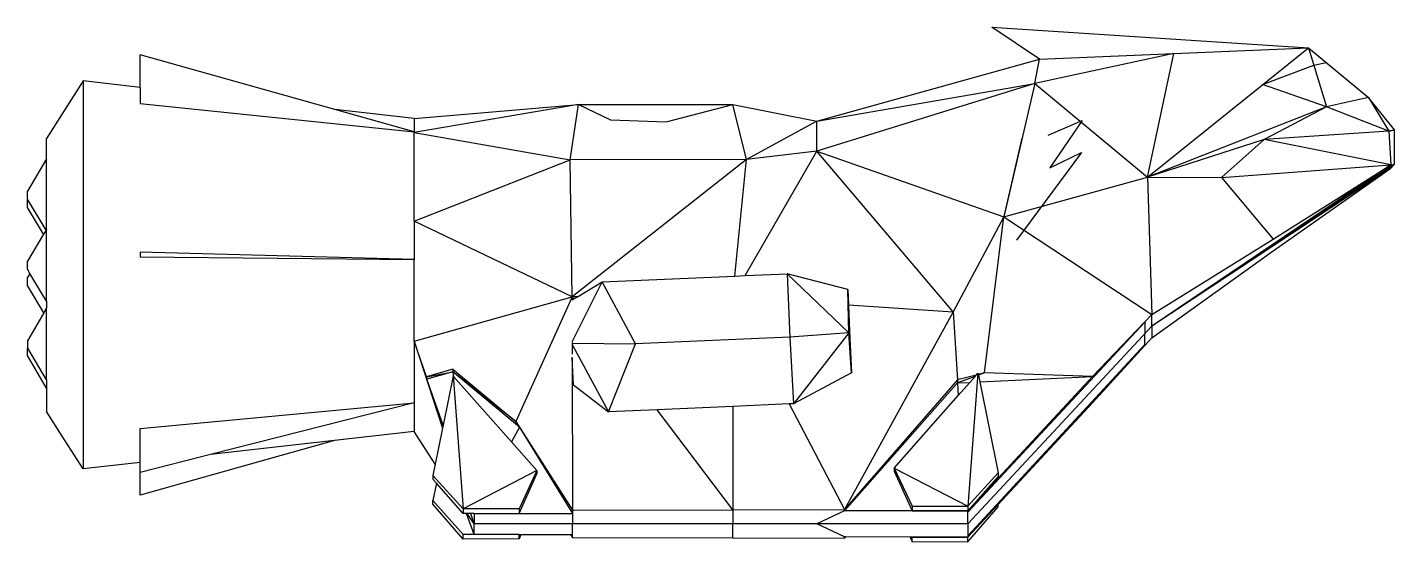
# Model space of a CAD drawing. Extents: x -1174 to 1174, y -458 to 427.
import ezdxf

# ---------------------------------------------------------------- set-up
doc = ezdxf.new("R2010")
doc.units = 0
doc.header["$MEASUREMENT"] = 0
doc.layers.get('0').update_dxf_attribs({"linetype": 'CONTINUOUS'})

msp = doc.modelspace()

# ---------------------------------------------------------------- linework, layer by layer
for p, q in [((564.2, 372), (482, 427)), ((482, 427), (1025.9, 391.9)), ((-645.9, 285.5), (-980.4, 379.8)), ((-980.4, 323.6), (-980.4, 379.8)), ((795, 381.9), (555.9, 330.2)), ((564.2, 372), (1025.9, 391.9)), ((564.2, 372), (1025.9, 391.9)), ((564.2, 372), (795, 381.9)), ((749.4, 169.4), (1025.9, 391.9)), ((749.4, 169.4), (795, 381.9)), ((795, 381.9), (1025.9, 391.9)), ((1025.9, 391.9), (1129.1, 306.2)), ((1025.9, 391.9), (1056.8, 290.2)), ((181.9, 265.5), (564.2, 372)), ((555.9, 330.2), (564.2, 372)), ((947.1, 328.5), (1035, 361.7)), ((1035, 361.7), (1056.6, 366.4)), ((-1077.9, 334.7), (-1113.9, 278.1)), ((-1077.9, 334.7), (-1077.9, 334.6)), ((-980.4, 323.6), (-1077.9, 334.7)), ((-1077.9, 334.6), (-1077.9, -332.4)), ((555.9, 330.2), (181.9, 213.8)), ((181.9, 265.5), (555.9, 330.2)), ((555.9, 330.2), (502.7, 100.9)), ((555.9, 330.2), (749.4, 169.4)), ((-980.4, 323.6), (-980.4, 295.8)), ((1056.8, 290.2), (947.1, 328.5)), ((1129.1, 306.2), (1056.8, 290.2)), ((1129.1, 306.2), (1164, 248.1)), ((1173.9, 250.5), (1129.1, 306.2)), ((-980.4, 295.8), (-509.9, 247.2)), ((-509.9, 270.1), (-645.9, 285.5)), ((-509.9, 247.2), (-645.9, 285.5)), ((-509.9, 270.1), (-227.5, 294.4)), ((-227.5, 294.4), (-509.9, 245.8)), ((-242, 199.2), (-227.5, 294.4)), ((-227.5, 294.4), (-172.7, 268)), ((-227.5, 294.4), (37.5, 294.4)), ((-76.9, 264.3), (37.5, 294.4)), ((61.1, 199.5), (37.5, 294.4)), ((37.5, 294.4), (181.9, 265.5)), ((1056.8, 290.2), (749.4, 169.4)), ((1056.8, 290.2), (949.9, 234)), ((1164, 248.1), (1056.8, 290.2)), ((1164, 248.1), (1056.8, 290.2)), ((-1113.9, 278.1), (-1140.9, 235.6)), ((-509.9, 270.1), (-509.9, 247.2)), ((-172.7, 268), (-76.9, 264.3)), ((181.9, 265.5), (61.1, 199.5)), ((181.9, 213.8), (181.9, 265.5)), ((579.1, 241.4), (637.5, 266.9)), ((637.5, 266.9), (581.9, 185.4)), ((-1140.9, 200.6), (-1140.9, 235.6)), ((-509.9, 247.2), (-509.9, 245.8)), ((-509.9, 245.8), (-242, 199.2)), ((-509.9, 93.5), (-509.9, 245.8)), ((534, 236.5), (502.7, 101.6)), ((1164, 248.1), (949.9, 234)), ((1164, 248.1), (1173.9, 250.5)), ((1173.9, 250.5), (1164, 248.1)), ((1164, 248.1), (1167.5, 190.2)), ((1173.9, 191.7), (1173.9, 250.5)), ((58.9, 0.1), (181.9, 213.8)), ((181.9, 213.8), (61.1, 199.5)), ((415.6, -62.3), (181.9, 213.8)), ((181.9, 213.8), (502.7, 100.9)), ((636.4, 211.8), (524.6, 60.7)), ((581.9, 185.4), (636.4, 211.8)), ((949.9, 234), (749.4, 169.4)), ((876.7, 168.7), (949.9, 234)), ((1167.5, 190.2), (949.9, 234)), ((-1140.9, 200.6), (-1173.9, 145.4)), ((-1140.9, 79.7), (-1140.9, 200.6)), ((-509.9, 93.5), (-242, 199.2)), ((61.1, 199.5), (-242, 199.2)), ((-238.4, -36.5), (-242, 199.2)), ((61.1, 199.5), (-238.4, -36.5)), ((41.2, -0.7), (61.1, 199.5)), ((1173.9, 191.7), (756.9, -86.7)), ((1167.5, 190.2), (756.9, -86.7)), ((876.7, 168.7), (1167.5, 190.2)), ((965.4, 62.6), (1167.5, 190.2)), ((1167.5, 190.2), (1173.9, 191.7)), ((1167.5, 184.6), (1173.9, 191.7)), ((502.7, 100.9), (749.4, 169.4)), ((749.4, 169.4), (756.9, -66.6)), ((749.4, 169.4), (876.7, 168.7)), ((1167.5, 184.6), (756.9, -86.7)), ((876.7, 168.7), (965.4, 62.6)), ((965.4, 42.5), (1167.5, 184.6)), ((-1173.9, 131.8), (-1173.9, 145.4)), ((-1173.7, 131.4), (-1173.9, 131.8)), ((-1173.7, 131.4), (-1173.9, 131)), ((-1173.9, 117.4), (-1173.9, 131)), ((-1146.2, 71), (-1173.9, 117.4)), ((-1141.9, 78.2), (-1173.7, 131.4)), ((502.7, 100.9), (415.6, -62.3)), ((469.6, -167.4), (502.7, 100.9)), ((502.7, 100.9), (756.9, -66.6)), ((-1146.2, 71), (-1173.9, 24.6)), ((-1141.9, 78.2), (-1146.2, 71)), ((-1140.9, 79.7), (-1141.9, 78.2)), ((-1140.9, -44.2), (-1140.9, 79.7)), ((-238.4, -36.5), (-509.9, 93.5)), ((-509.9, 93.5), (-509.9, 27.6)), ((756.9, -66.6), (965.4, 62.6)), ((-1173.9, 11), (-1173.9, 24.6)), ((-980.4, 40.3), (-980.4, 32)), ((-509.9, 27.6), (-980.4, 40.3)), ((-980.4, 32), (-509.9, 27.6)), ((-509.9, -113), (-509.9, 27.6)), ((756.9, -106.8), (965.4, 42.5)), ((-1169.7, 3.9), (-1173.9, 11)), ((-1169.7, 3.9), (-1173.9, -3.1)), ((-1140.9, -44.2), (-1169.7, 3.9)), ((41.2, -0.7), (58.9, 0.1)), ((58.9, 0.1), (131, 3.2)), ((131, 3.2), (135.1, -105.8)), ((236.9, -98.4), (131, 3.2)), ((234.7, -23.7), (131, 3.2)), ((-1173.9, -16.8), (-1173.9, -3.1)), ((-1145.8, -63.8), (-1173.9, -16.8)), ((-238.4, -114.1), (-186.6, -10.6)), ((-229.5, -36.5), (-186.6, -10.6)), ((-186.6, -10.6), (41.2, -0.7)), ((-129.6, -117.3), (-186.6, -10.6)), ((-1140.9, -44.2), (-1140.9, -55.4)), ((-509.9, -113), (-238.4, -36.5)), ((-238.4, -36.5), (-335.1, -250.7)), ((-238.6, -41.9), (-238.4, -41.8)), ((-229.5, -36.5), (-238.4, -36.5)), ((-238.4, -36.5), (-238.4, -41.8)), ((-235.6, -40.2), (-238.4, -36.5)), ((-238.4, -41.8), (-235.6, -40.2)), ((-235.6, -40.2), (-229.5, -36.5)), ((236.9, -98.4), (234.7, -23.7)), ((234.7, -23.7), (235.9, -50.3)), ((-1145.8, -63.8), (-1173.9, -111.9)), ((-1140.9, -55.4), (-1145.8, -63.8)), ((-1140.9, -179.4), (-1140.9, -55.4)), ((415.6, -62.3), (229.2, -402.3)), ((235.9, -50.3), (415.6, -62.3)), ((235.9, -50.3), (237.9, -95.4)), ((415.6, -62.3), (423, -179.4)), ((756.9, -66.6), (655.2, -173.6)), ((756.9, -86.7), (756.9, -66.6)), ((441.2, -406.8), (745.2, -80.2)), ((756.9, -86.7), (441.2, -427)), ((745.2, -80.2), (745.2, -99.4)), ((756.9, -86.7), (756.9, -106.8)), ((-1173.9, -111.9), (-1173.9, -122.9)), ((-509.9, -113), (-461, -262.1)), ((-488.7, -173.9), (-509.9, -113)), ((-509.9, -113), (-509.9, -218.6)), ((-238.3, -114.9), (-238.3, -134.9)), ((-238.2, -116.2), (-129.6, -117.3)), ((-176.2, -234.2), (-129.6, -117.3)), ((135.1, -105.8), (-129.6, -117.3)), ((236.9, -98.4), (135.1, -105.8)), ((135.1, -105.8), (141.4, -220.4)), ((236.9, -98.4), (141.4, -220.4)), ((236.9, -98.4), (237.9, -95.4)), ((241.2, -167.2), (236.9, -98.4)), ((237.9, -95.4), (241.2, -167.2)), ((756.9, -106.8), (655.2, -218.9)), ((745.2, -118.5), (745.2, -99.4)), ((-1173, -124.6), (-1173.9, -122.9)), ((-1173, -124.6), (-1173.9, -126.3)), ((-1173.9, -137.3), (-1173.9, -126.3)), ((-1140.9, -193.7), (-1173.9, -137.3)), ((-1140.9, -179.4), (-1173, -124.6)), ((-238.3, -141.8), (-238.4, -140)), ((-238.2, -118.6), (-176.2, -234.2)), ((441.2, -447.2), (745.2, -118.5)), ((-443.1, -160.9), (-488.7, -173.9)), ((-443.1, -160.9), (-335.1, -250.7)), ((-443.1, -160.9), (-443.1, -165.3)), ((-238.3, -141.8), (-238, -403.4)), ((-236.2, -187.9), (-238.3, -141.8)), ((-1140.9, -179.4), (-1140.9, -193.7)), ((-488.7, -173.9), (-443.1, -165.3)), ((-488.7, -173.9), (-487.9, -177.9)), ((-443.1, -165.3), (-487.9, -177.9)), ((-460, -257.4), (-487.9, -177.9)), ((-442.8, -172.4), (-460, -257.4)), ((-329, -260.7), (-443.1, -165.3)), ((-335.1, -250.7), (-443.1, -165.3)), ((-443.1, -165.3), (-441.9, -173.5)), ((-442.8, -172.4), (-425.6, -400.9)), ((-441.9, -173.5), (-442.8, -172.4)), ((-342.4, -286.1), (-441.9, -173.5)), ((241.2, -167.2), (141.4, -220.4)), ((423, -179.4), (229.2, -402.3)), ((229.2, -404.6), (423, -184.6)), ((455.6, -171), (423, -179.4)), ((453.5, -173.4), (423, -184.6)), ((423, -179.4), (423, -184.6)), ((423, -184.6), (444.4, -183.6)), ((423, -184.6), (424.7, -205.9)), ((424.7, -205.9), (444.4, -183.6)), ((458.4, -167.9), (441.2, -396.4)), ((441.2, -404.3), (655.2, -173.6)), ((444.4, -183.6), (453.5, -173.4)), ((453.5, -173.4), (455.6, -171)), ((455.6, -171), (458.4, -167.9)), ((458.4, -167.9), (458.8, -170.2)), ((469.6, -167.4), (458.8, -170.2)), ((458.8, -170.2), (459.1, -171.3)), ((469.6, -167.4), (459.1, -171.3)), ((459.1, -171.3), (461.4, -182.8)), ((461.4, -182.8), (655.2, -173.6)), ((461.4, -182.8), (493, -339.1)), ((655.2, -173.6), (469.6, -167.4)), ((-1140.9, -193.7), (-1140.9, -233.4)), ((-236.2, -187.9), (-176.2, -234.2)), ((314.3, -330.9), (424.7, -205.9)), ((-1113.9, -275.9), (-1140.9, -233.4)), ((-1140.9, -233.4), (-1140.9, -233.4)), ((-1113.9, -275.9), (-1140.9, -233.4)), ((-980.4, -262.8), (-509.9, -218.6)), ((-509.9, -218.6), (-859.2, -307.5)), ((-509.9, -218.6), (-509.9, -267.9)), ((-92.2, -230.6), (-176.2, -234.2)), ((37.5, -224.9), (-92.2, -230.6)), ((37.5, -402.8), (-92.2, -230.6)), ((134, -220.7), (37.5, -224.9)), ((37.5, -224.9), (37.5, -402.8)), ((141.4, -220.4), (134, -220.7)), ((134, -220.7), (229.2, -402.3)), ((493, -393.8), (655.2, -218.9)), ((-460, -257.4), (-461, -262.1)), ((-335.1, -250.7), (-238, -403.4)), ((-329, -260.7), (-335.1, -250.7)), ((-335.1, -250.7), (-322.7, -271)), ((-1077.9, -332.4), (-1113.9, -275.9)), ((-1077.9, -332.4), (-1113.9, -275.9)), ((-980.4, -321.3), (-980.4, -262.8)), ((-509.9, -267.9), (-859.2, -307.5)), ((-509.9, -267.9), (-646.5, -283.4)), ((-473.5, -324.1), (-509.9, -267.9)), ((-461, -262.1), (-473.5, -324.1)), ((-329, -260.7), (-342.4, -286.1)), ((-329, -260.7), (-322.7, -271)), ((-322.7, -271), (-322.7, -271)), ((-322.7, -271), (-238, -408.9)), ((-322.7, -271), (-238, -408.9)), ((-646.5, -283.4), (-980.4, -377.4)), ((-646.5, -283.4), (-859.5, -307.6)), ((-298.8, -335.4), (-342.4, -286.1)), ((-980.4, -321.3), (-1077.9, -332.4)), ((-980.4, -321.4), (-1077.9, -332.4)), ((-859.5, -307.6), (-980.4, -338.4)), ((-980.4, -321.4), (-980.4, -321.3)), ((-980.4, -338.4), (-980.4, -321.4)), ((-859.2, -307.5), (-859.5, -307.6)), ((-473.5, -324.1), (-477.4, -343.6)), ((-1077.9, -332.4), (-1077.9, -332.4)), ((-1077.9, -332.4), (-1077.9, -332.4)), ((-980.4, -377.4), (-980.4, -338.4)), ((-425.6, -400.9), (-477.4, -343.6)), ((-477.4, -343.6), (-477.4, -350.2)), ((-471.5, -356.9), (-477.4, -350.2)), ((-298.8, -335.4), (-425.6, -400.9)), ((-298.8, -335.4), (-329.6, -401.3)), ((-329.6, -408.9), (-298.8, -340.8)), ((-298.8, -335.4), (-298.8, -340.8)), ((314.3, -330.9), (345.2, -396.7)), ((314.3, -330.9), (314.3, -336.3)), ((314.3, -330.9), (441.2, -396.4)), ((314.3, -336.3), (345.2, -404.3)), ((441.2, -396.4), (493, -339.1)), ((441.2, -404.3), (493, -345.7)), ((493, -339.1), (493, -345.7)), ((-471.5, -356.9), (-477.4, -386.5)), ((-425.6, -408.9), (-471.5, -356.9)), ((-425.6, -445.1), (-477.4, -386.5)), ((-477.4, -393.1), (-477.4, -386.5)), ((-425.6, -453), (-477.4, -393.1)), ((345.2, -396.7), (441.2, -396.4)), ((345.2, -396.7), (345.2, -404.3)), ((441.2, -449.6), (493, -393.8)), ((441.2, -396.4), (441.2, -404.3)), ((441.2, -457.6), (493, -397.6)), ((493, -397.6), (493, -393.8)), ((-425.6, -400.9), (-425.6, -408.9)), ((-329.6, -401.3), (-425.6, -400.9)), ((-419.6, -408.9), (-425.6, -408.9)), ((-406.8, -445.1), (-419.6, -408.9)), ((-418.6, -408.9), (-419.6, -408.9)), ((-406.8, -427), (-418.6, -408.9)), ((-412.8, -408.9), (-418.6, -408.9)), ((-412.8, -408.9), (-406.8, -427)), ((-406.8, -408.9), (-412.8, -408.9)), ((-406.8, -408.9), (-406.8, -427)), ((-406.8, -408.9), (-329.6, -408.9)), ((-329.6, -401.3), (-329.6, -408.9)), ((-329.6, -408.9), (-238, -408.9)), ((-238, -403.4), (37.5, -402.8)), ((-238, -403.4), (-238, -408.9)), ((-238, -408.9), (-238, -427)), ((37.5, -402.8), (229.2, -402.3)), ((37.5, -402.8), (37.5, -427)), ((229.2, -404.6), (181.9, -427)), ((229.2, -402.3), (229.2, -404.6)), ((441.2, -404.3), (229.2, -404.6)), ((345.2, -404.3), (441.2, -404.3)), ((441.2, -427), (441.2, -404.3)), ((-425.6, -453), (-425.6, -445.1)), ((-406.8, -445.1), (-425.6, -445.1)), ((-238, -427), (-406.8, -427)), ((-406.8, -445.1), (-406.8, -427)), ((-329.6, -445.1), (-406.8, -445.1)), ((-326.3, -445.1), (-329.6, -452.7)), ((-329.6, -452.7), (-329.6, -445.1)), ((-329.6, -445.1), (-326.3, -445.1)), ((-326.3, -445.1), (-241.5, -445.1)), ((-241.5, -445.1), (-238, -450.5)), ((-241.5, -445.1), (-238, -445.1)), ((37.5, -427), (-238, -427)), ((-238, -445.1), (-238, -427)), ((-238, -450.5), (-238, -445.1)), ((181.9, -427), (37.5, -427)), ((37.5, -451.2), (37.5, -427)), ((441.2, -427), (181.9, -427)), ((229.2, -449.3), (181.9, -427)), ((441.2, -427), (441.2, -449.6)), ((-329.6, -452.7), (-425.6, -453)), ((-238, -450.5), (37.5, -451.2)), ((37.5, -451.2), (229.2, -451.7)), ((229.2, -451.7), (229.2, -449.3)), ((231.3, -449.3), (229.2, -451.7)), ((231.3, -449.3), (229.2, -449.3)), ((341.8, -449.5), (231.3, -449.3)), ((341.8, -449.5), (345.2, -457.2)), ((345.1, -449.5), (341.8, -449.5)), ((345.1, -449.5), (345.2, -449.6)), ((441.2, -449.6), (345.1, -449.5)), ((345.2, -457.2), (345.2, -449.6)), ((345.2, -449.6), (441.2, -449.6)), ((345.2, -457.2), (441.2, -457.6)), ((441.2, -457.6), (441.2, -449.6))]:
    msp.add_line(p, q)

doc.saveas('drawing.dxf')
